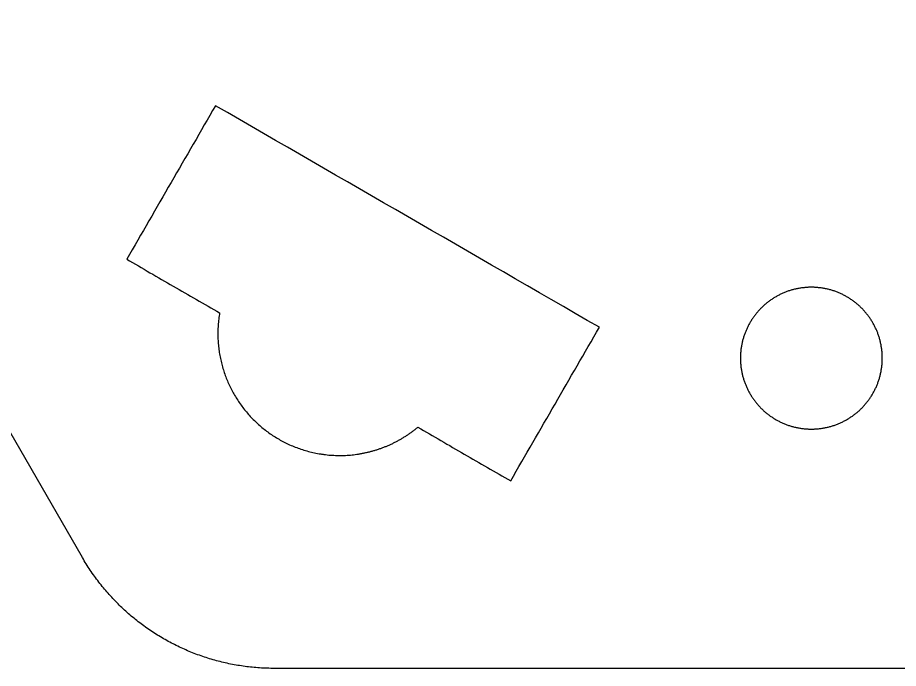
# Model space of a CAD drawing. Extents: x 69 to 228, y 38 to 172.
# Drawn here: x 105.79 to 125.66, y 38.35 to 53.03 of the extents above; entities that cross this region are included whole.
import ezdxf

# ---------------------------------------------------------------- set-up
doc = ezdxf.new("R2010")
doc.units = 0
doc.layers.get('0').update_dxf_attribs({"linetype": 'CONTINUOUS'})

# ---------------------------------------------------------------- blocks, each defined once
blk = doc.blocks.new('BLOCK_8')
at = {"color": 7}
blk.add_open_spline([(116.913, 42.578), (116.913, 42.578), (116.847, 42.616), (116.847, 42.616), (116.847, 42.616), (116.782, 42.653), (116.782, 42.653), (116.782, 42.653), (116.716, 42.691), (116.716, 42.691), (116.716, 42.691), (116.651, 42.729), (116.651, 42.729), (116.651, 42.729), (116.585, 42.767), (116.585, 42.767), (116.585, 42.767), (116.52, 42.805), (116.52, 42.805), (116.52, 42.805), (116.454, 42.842), (116.454, 42.842), (116.454, 42.842), (116.389, 42.88), (116.389, 42.88), (116.389, 42.88), (116.323, 42.918), (116.323, 42.918), (116.323, 42.918), (116.258, 42.956), (116.258, 42.956), (116.258, 42.956), (116.192, 42.994), (116.192, 42.994), (116.192, 42.994), (116.127, 43.031), (116.127, 43.031), (116.127, 43.031), (116.062, 43.069), (116.062, 43.069), (116.062, 43.069), (115.996, 43.107), (115.996, 43.107), (115.996, 43.107), (115.931, 43.145), (115.931, 43.145), (115.931, 43.145), (115.865, 43.183), (115.865, 43.183), (115.865, 43.183), (115.8, 43.22), (115.8, 43.22), (115.8, 43.22), (115.734, 43.258), (115.734, 43.258), (115.734, 43.258), (115.669, 43.296), (115.669, 43.296), (115.669, 43.296), (115.603, 43.334), (115.603, 43.334), (115.603, 43.334), (115.538, 43.372), (115.538, 43.372), (115.538, 43.372), (115.472, 43.409), (115.472, 43.409), (115.472, 43.409), (115.407, 43.447), (115.407, 43.447), (115.407, 43.447), (115.341, 43.485), (115.341, 43.485), (115.341, 43.485), (115.276, 43.523), (115.276, 43.523), (115.276, 43.523), (115.21, 43.561), (115.21, 43.561), (115.21, 43.561), (115.145, 43.598), (115.145, 43.598), (115.145, 43.598), (115.079, 43.636), (115.079, 43.636), (115.079, 43.636), (115.014, 43.674), (115.014, 43.674), (115.014, 43.674), (114.948, 43.712), (114.948, 43.712), (114.948, 43.712), (114.883, 43.75), (114.883, 43.75), (114.883, 43.75), (114.818, 43.787), (114.818, 43.787), (114.798, 43.771), (114.779, 43.756), (114.759, 43.74), (114.739, 43.724), (114.719, 43.709), (114.699, 43.694), (114.679, 43.679), (114.659, 43.665), (114.638, 43.65), (114.618, 43.636), (114.597, 43.622), (114.577, 43.608), (114.556, 43.594), (114.535, 43.581), (114.514, 43.568), (114.493, 43.555), (114.471, 43.542), (114.45, 43.529), (114.429, 43.517), (114.407, 43.504), (114.385, 43.492), (114.364, 43.48), (114.342, 43.469), (114.32, 43.457), (114.298, 43.446), (114.276, 43.435), (114.254, 43.424), (114.231, 43.413), (114.209, 43.403), (114.186, 43.393), (114.164, 43.383), (114.141, 43.373), (114.119, 43.363), (114.096, 43.354), (114.073, 43.345), (114.05, 43.336), (114.027, 43.327), (114.004, 43.318), (113.981, 43.31), (113.958, 43.302), (113.934, 43.294), (113.911, 43.286), (113.887, 43.279), (113.864, 43.271), (113.84, 43.264), (113.817, 43.257), (113.793, 43.251), (113.769, 43.244), (113.746, 43.238), (113.722, 43.232), (113.698, 43.226), (113.674, 43.22), (113.65, 43.215), (113.626, 43.21), (113.602, 43.205), (113.578, 43.2), (113.553, 43.196), (113.529, 43.191), (113.505, 43.187), (113.48, 43.183), (113.456, 43.179), (113.432, 43.176), (113.407, 43.173), (113.383, 43.17), (113.358, 43.167), (113.334, 43.164), (113.309, 43.162), (113.285, 43.16), (113.26, 43.158), (113.235, 43.156), (113.211, 43.155), (113.186, 43.153), (113.161, 43.152), (113.137, 43.152), (113.112, 43.151), (113.087, 43.151), (113.062, 43.15), (113.037, 43.151), (113.013, 43.151), (112.988, 43.151), (112.963, 43.152), (112.938, 43.153), (112.913, 43.154), (112.888, 43.156), (112.863, 43.157), (112.839, 43.159), (112.814, 43.161), (112.789, 43.164), (112.764, 43.166), (112.739, 43.169), (112.714, 43.172), (112.689, 43.175), (112.664, 43.179), (112.64, 43.182), (112.615, 43.186), (112.59, 43.191), (112.543, 43.199), (112.497, 43.208), (112.451, 43.218), (112.405, 43.228), (112.36, 43.24), (112.315, 43.252), (112.271, 43.265), (112.226, 43.278), (112.183, 43.293), (112.139, 43.308), (112.096, 43.323), (112.053, 43.34), (112.011, 43.357), (111.969, 43.374), (111.927, 43.393), (111.886, 43.411), (111.845, 43.431), (111.805, 43.451), (111.765, 43.472), (111.725, 43.493), (111.687, 43.516), (111.648, 43.538), (111.609, 43.561), (111.572, 43.586), (111.534, 43.61), (111.497, 43.635), (111.461, 43.661), (111.425, 43.686), (111.389, 43.713), (111.355, 43.741), (111.32, 43.768), (111.286, 43.796), (111.252, 43.825), (111.219, 43.854), (111.187, 43.884), (111.155, 43.915), (111.123, 43.945), (111.092, 43.977), (111.061, 44.009), (111.031, 44.041), (111.002, 44.073), (110.973, 44.107), (110.944, 44.14), (110.916, 44.174), (110.889, 44.209), (110.862, 44.244), (110.836, 44.279), (110.811, 44.315), (110.785, 44.351), (110.761, 44.387), (110.737, 44.425), (110.714, 44.462), (110.691, 44.499), (110.669, 44.538), (110.647, 44.576), (110.626, 44.615), (110.606, 44.654), (110.586, 44.693), (110.567, 44.733), (110.549, 44.773), (110.531, 44.813), (110.514, 44.854), (110.497, 44.895), (110.481, 44.936), (110.466, 44.978), (110.452, 45.02), (110.438, 45.062), (110.424, 45.104), (110.412, 45.147), (110.4, 45.19), (110.389, 45.233), (110.379, 45.277), (110.368, 45.32), (110.359, 45.364), (110.351, 45.408), (110.343, 45.452), (110.336, 45.497), (110.33, 45.541), (110.325, 45.586), (110.32, 45.631), (110.316, 45.676), (110.312, 45.721), (110.31, 45.767), (110.308, 45.812), (110.307, 45.858), (110.307, 45.904), (110.308, 45.95), (110.309, 45.996), (110.311, 46.042), (110.314, 46.089), (110.317, 46.135), (110.321, 46.181), (110.327, 46.228), (110.333, 46.275), (110.34, 46.321), (110.348, 46.368), (110.348, 46.368), (110.282, 46.406), (110.282, 46.406), (110.282, 46.406), (110.217, 46.444), (110.217, 46.444), (110.217, 46.444), (110.151, 46.482), (110.151, 46.482), (110.151, 46.482), (110.086, 46.519), (110.086, 46.519), (110.086, 46.519), (110.02, 46.557), (110.02, 46.557), (110.02, 46.557), (109.955, 46.595), (109.955, 46.595), (109.955, 46.595), (109.889, 46.633), (109.889, 46.633), (109.889, 46.633), (109.824, 46.671), (109.824, 46.671), (109.824, 46.671), (109.758, 46.708), (109.758, 46.708), (109.758, 46.708), (109.693, 46.746), (109.693, 46.746), (109.693, 46.746), (109.627, 46.784), (109.627, 46.784), (109.627, 46.784), (109.562, 46.822), (109.562, 46.822), (109.562, 46.822), (109.496, 46.86), (109.496, 46.86), (109.496, 46.86), (109.431, 46.897), (109.431, 46.897), (109.431, 46.897), (109.366, 46.935), (109.366, 46.935), (109.366, 46.935), (109.3, 46.973), (109.3, 46.973), (109.3, 46.973), (109.235, 47.011), (109.235, 47.011), (109.235, 47.011), (109.169, 47.049), (109.169, 47.049), (109.169, 47.049), (109.104, 47.086), (109.104, 47.086), (109.104, 47.086), (109.038, 47.124), (109.038, 47.124), (109.038, 47.124), (108.973, 47.162), (108.973, 47.162), (108.973, 47.162), (108.907, 47.2), (108.907, 47.2), (108.907, 47.2), (108.842, 47.238), (108.842, 47.238), (108.842, 47.238), (108.776, 47.275), (108.776, 47.275), (108.776, 47.275), (108.711, 47.313), (108.711, 47.313), (108.711, 47.313), (108.645, 47.351), (108.645, 47.351), (108.645, 47.351), (108.58, 47.389), (108.58, 47.389), (108.58, 47.389), (108.514, 47.427), (108.514, 47.427), (108.514, 47.427), (108.449, 47.464), (108.449, 47.464), (108.449, 47.464), (108.383, 47.502), (108.383, 47.502), (108.383, 47.502), (108.318, 47.54), (108.318, 47.54), (108.318, 47.54), (108.252, 47.578), (108.252, 47.578), (108.252, 47.578), (108.315, 47.686), (108.315, 47.686), (108.315, 47.686), (108.377, 47.794), (108.377, 47.794), (108.377, 47.794), (108.44, 47.903), (108.44, 47.903), (108.44, 47.903), (108.502, 48.011), (108.502, 48.011), (108.502, 48.011), (108.565, 48.119), (108.565, 48.119), (108.565, 48.119), (108.627, 48.227), (108.627, 48.227), (108.627, 48.227), (108.69, 48.336), (108.69, 48.336), (108.69, 48.336), (108.752, 48.444), (108.752, 48.444), (108.752, 48.444), (108.815, 48.552), (108.815, 48.552), (108.815, 48.552), (108.877, 48.66), (108.877, 48.66), (108.877, 48.66), (108.94, 48.769), (108.94, 48.769), (108.94, 48.769), (109.002, 48.877), (109.002, 48.877), (109.002, 48.877), (109.065, 48.985), (109.065, 48.985), (109.065, 48.985), (109.127, 49.093), (109.127, 49.093), (109.127, 49.093), (109.19, 49.202), (109.19, 49.202), (109.19, 49.202), (109.252, 49.31), (109.252, 49.31), (109.252, 49.31), (109.315, 49.418), (109.315, 49.418), (109.315, 49.418), (109.377, 49.526), (109.377, 49.526), (109.377, 49.526), (109.44, 49.635), (109.44, 49.635), (109.44, 49.635), (109.502, 49.743), (109.502, 49.743), (109.502, 49.743), (109.565, 49.851), (109.565, 49.851), (109.565, 49.851), (109.627, 49.959), (109.627, 49.959), (109.627, 49.959), (109.69, 50.068), (109.69, 50.068), (109.69, 50.068), (109.752, 50.176), (109.752, 50.176), (109.752, 50.176), (109.815, 50.284), (109.815, 50.284), (109.815, 50.284), (109.877, 50.392), (109.877, 50.392), (109.877, 50.392), (109.94, 50.501), (109.94, 50.501), (109.94, 50.501), (110.002, 50.609), (110.002, 50.609), (110.002, 50.609), (110.065, 50.717), (110.065, 50.717), (110.065, 50.717), (110.127, 50.825), (110.127, 50.825), (110.127, 50.825), (110.19, 50.934), (110.19, 50.934), (110.19, 50.934), (110.252, 51.042), (110.252, 51.042), (110.252, 51.042), (110.523, 50.886), (110.523, 50.886), (110.523, 50.886), (110.794, 50.729), (110.794, 50.729), (110.794, 50.729), (111.064, 50.573), (111.064, 50.573), (111.064, 50.573), (111.335, 50.417), (111.335, 50.417), (111.335, 50.417), (111.606, 50.261), (111.606, 50.261), (111.606, 50.261), (111.876, 50.104), (111.876, 50.104), (111.876, 50.104), (112.147, 49.948), (112.147, 49.948), (112.147, 49.948), (112.418, 49.792), (112.418, 49.792), (112.418, 49.792), (112.688, 49.636), (112.688, 49.636), (112.688, 49.636), (112.959, 49.479), (112.959, 49.479), (112.959, 49.479), (113.229, 49.323), (113.229, 49.323), (113.229, 49.323), (113.5, 49.167), (113.5, 49.167), (113.5, 49.167), (113.771, 49.011), (113.771, 49.011), (113.771, 49.011), (114.041, 48.854), (114.041, 48.854), (114.041, 48.854), (114.312, 48.698), (114.312, 48.698), (114.312, 48.698), (114.583, 48.542), (114.583, 48.542), (114.583, 48.542), (114.853, 48.386), (114.853, 48.386), (114.853, 48.386), (115.124, 48.229), (115.124, 48.229), (115.124, 48.229), (115.394, 48.073), (115.394, 48.073), (115.394, 48.073), (115.665, 47.917), (115.665, 47.917), (115.665, 47.917), (115.936, 47.761), (115.936, 47.761), (115.936, 47.761), (116.206, 47.604), (116.206, 47.604), (116.206, 47.604), (116.477, 47.448), (116.477, 47.448), (116.477, 47.448), (116.748, 47.292), (116.748, 47.292), (116.748, 47.292), (117.018, 47.136), (117.018, 47.136), (117.018, 47.136), (117.289, 46.979), (117.289, 46.979), (117.289, 46.979), (117.56, 46.823), (117.56, 46.823), (117.56, 46.823), (117.83, 46.667), (117.83, 46.667), (117.83, 46.667), (118.101, 46.511), (118.101, 46.511), (118.101, 46.511), (118.371, 46.354), (118.371, 46.354), (118.371, 46.354), (118.642, 46.198), (118.642, 46.198), (118.642, 46.198), (118.913, 46.042), (118.913, 46.042), (118.913, 46.042), (118.85, 45.934), (118.85, 45.934), (118.85, 45.934), (118.788, 45.825), (118.788, 45.825), (118.788, 45.825), (118.725, 45.717), (118.725, 45.717), (118.725, 45.717), (118.663, 45.609), (118.663, 45.609), (118.663, 45.609), (118.6, 45.501), (118.6, 45.501), (118.6, 45.501), (118.538, 45.392), (118.538, 45.392), (118.538, 45.392), (118.475, 45.284), (118.475, 45.284), (118.475, 45.284), (118.413, 45.176), (118.413, 45.176), (118.413, 45.176), (118.35, 45.068), (118.35, 45.068), (118.35, 45.068), (118.288, 44.959), (118.288, 44.959), (118.288, 44.959), (118.225, 44.851), (118.225, 44.851), (118.225, 44.851), (118.163, 44.743), (118.163, 44.743), (118.163, 44.743), (118.1, 44.635), (118.1, 44.635), (118.1, 44.635), (118.038, 44.526), (118.038, 44.526), (118.038, 44.526), (117.975, 44.418), (117.975, 44.418), (117.975, 44.418), (117.913, 44.31), (117.913, 44.31), (117.913, 44.31), (117.85, 44.202), (117.85, 44.202), (117.85, 44.202), (117.788, 44.093), (117.788, 44.093), (117.788, 44.093), (117.725, 43.985), (117.725, 43.985), (117.725, 43.985), (117.663, 43.877), (117.663, 43.877), (117.663, 43.877), (117.6, 43.769), (117.6, 43.769), (117.6, 43.769), (117.538, 43.66), (117.538, 43.66), (117.538, 43.66), (117.475, 43.552), (117.475, 43.552), (117.475, 43.552), (117.413, 43.444), (117.413, 43.444), (117.413, 43.444), (117.35, 43.336), (117.35, 43.336), (117.35, 43.336), (117.288, 43.227), (117.288, 43.227), (117.288, 43.227), (117.225, 43.119), (117.225, 43.119), (117.225, 43.119), (117.163, 43.011), (117.163, 43.011), (117.163, 43.011), (117.1, 42.903), (117.1, 42.903), (117.1, 42.903), (117.038, 42.794), (117.038, 42.794), (117.038, 42.794), (116.975, 42.686), (116.975, 42.686), (116.975, 42.686), (116.913, 42.578), (116.913, 42.578)], degree=3, knots=[0, 0, 0, 0, 1, 1, 1, 2, 2, 2, 3, 3, 3, 4, 4, 4, 5, 5, 5, 6, 6, 6, 7, 7, 7, 8, 8, 8, 9, 9, 9, 10, 10, 10, 11, 11, 11, 12, 12, 12, 13, 13, 13, 14, 14, 14, 15, 15, 15, 16, 16, 16, 17, 17, 17, 18, 18, 18, 19, 19, 19, 20, 20, 20, 21, 21, 21, 22, 22, 22, 23, 23, 23, 24, 24, 24, 25, 25, 25, 26, 26, 26, 27, 27, 27, 28, 28, 28, 29, 29, 29, 30, 30, 30, 31, 31, 31, 32, 32, 32, 33, 33, 33, 34, 34, 34, 35, 35, 35, 36, 36, 36, 37, 37, 37, 38, 38, 38, 39, 39, 39, 40, 40, 40, 41, 41, 41, 42, 42, 42, 43, 43, 43, 44, 44, 44, 45, 45, 45, 46, 46, 46, 47, 47, 47, 48, 48, 48, 49, 49, 49, 50, 50, 50, 51, 51, 51, 52, 52, 52, 53, 53, 53, 54, 54, 54, 55, 55, 55, 56, 56, 56, 57, 57, 57, 58, 58, 58, 59, 59, 59, 60, 60, 60, 61, 61, 61, 62, 62, 62, 63, 63, 63, 64, 64, 64, 65, 65, 65, 66, 66, 66, 67, 67, 67, 68, 68, 68, 69, 69, 69, 70, 70, 70, 71, 71, 71, 72, 72, 72, 73, 73, 73, 74, 74, 74, 75, 75, 75, 76, 76, 76, 77, 77, 77, 78, 78, 78, 79, 79, 79, 80, 80, 80, 81, 81, 81, 82, 82, 82, 83, 83, 83, 84, 84, 84, 85, 85, 85, 86, 86, 86, 87, 87, 87, 88, 88, 88, 89, 89, 89, 90, 90, 90, 91, 91, 91, 92, 92, 92, 93, 93, 93, 94, 94, 94, 95, 95, 95, 96, 96, 96, 97, 97, 97, 98, 98, 98, 99, 99, 99, 100, 100, 100, 101, 101, 101, 102, 102, 102, 103, 103, 103, 104, 104, 104, 105, 105, 105, 106, 106, 106, 107, 107, 107, 108, 108, 108, 109, 109, 109, 110, 110, 110, 111, 111, 111, 112, 112, 112, 113, 113, 113, 114, 114, 114, 115, 115, 115, 116, 116, 116, 117, 117, 117, 118, 118, 118, 119, 119, 119, 120, 120, 120, 121, 121, 121, 122, 122, 122, 123, 123, 123, 124, 124, 124, 125, 125, 125, 126, 126, 126, 127, 127, 127, 128, 128, 128, 129, 129, 129, 130, 130, 130, 131, 131, 131, 132, 132, 132, 133, 133, 133, 134, 134, 134, 135, 135, 135, 136, 136, 136, 137, 137, 137, 138, 138, 138, 139, 139, 139, 140, 140, 140, 141, 141, 141, 142, 142, 142, 143, 143, 143, 144, 144, 144, 145, 145, 145, 146, 146, 146, 147, 147, 147, 148, 148, 148, 149, 149, 149, 150, 150, 150, 151, 151, 151, 152, 152, 152, 153, 153, 153, 154, 154, 154, 155, 155, 155, 156, 156, 156, 157, 157, 157, 158, 158, 158, 159, 159, 159, 160, 160, 160, 161, 161, 161, 162, 162, 162, 163, 163, 163, 164, 164, 164, 165, 165, 165, 166, 166, 166, 167, 167, 167, 168, 168, 168, 169, 169, 169, 170, 170, 170, 171, 171, 171, 172, 172, 172, 173, 173, 173, 174, 174, 174, 175, 175, 175, 176, 176, 176, 177, 177, 177, 178, 178, 178, 179, 179, 179, 180, 180, 180, 181, 181, 181, 182, 182, 182, 183, 183, 183, 184, 184, 184, 185, 185, 185, 186, 186, 186, 187, 187, 187, 188, 188, 188, 189, 189, 189, 190, 190, 190, 191, 191, 191, 192, 192, 192, 193, 193, 193, 194, 194, 194, 195, 195, 195, 196, 196, 196, 197, 197, 197, 198, 198, 198, 199, 199, 199, 200, 200, 200, 201, 201, 201, 202, 202, 202, 203, 203, 203, 204, 204, 204, 205, 205, 205, 206, 206, 206, 207, 207, 207, 208, 208, 208, 209, 209, 209, 210, 210, 210, 211, 211, 211, 212, 212, 212, 213, 213, 213, 214, 214, 214, 215, 215, 215, 216, 216, 216, 217, 217, 217, 218, 218, 218, 219, 219, 219, 220, 220, 220, 221, 221, 221, 222, 222, 222, 223, 223, 223, 224, 224, 224, 224], dxfattribs=at)
blk = doc.blocks.new('BLOCK_26')
at = {"color": 7}
blk.add_open_spline([(188.696, 171.91), (188.696, 171.91), (186.196, 171.91), (186.196, 171.91), (186.196, 171.91), (183.696, 171.91), (183.696, 171.91), (183.696, 171.91), (181.196, 171.91), (181.196, 171.91), (181.196, 171.91), (178.696, 171.91), (178.696, 171.91), (178.696, 171.91), (176.196, 171.91), (176.196, 171.91), (176.196, 171.91), (173.696, 171.91), (173.696, 171.91), (173.696, 171.91), (171.196, 171.91), (171.196, 171.91), (171.196, 171.91), (168.696, 171.91), (168.696, 171.91), (168.696, 171.91), (166.196, 171.91), (166.196, 171.91), (166.196, 171.91), (163.696, 171.91), (163.696, 171.91), (163.696, 171.91), (161.196, 171.91), (161.196, 171.91), (161.196, 171.91), (158.696, 171.91), (158.696, 171.91), (158.696, 171.91), (156.196, 171.91), (156.196, 171.91), (156.196, 171.91), (153.696, 171.91), (153.696, 171.91), (153.696, 171.91), (151.196, 171.91), (151.196, 171.91), (151.196, 171.91), (148.696, 171.91), (148.696, 171.91), (148.696, 171.91), (146.196, 171.91), (146.196, 171.91), (146.196, 171.91), (143.696, 171.91), (143.696, 171.91), (143.696, 171.91), (141.196, 171.91), (141.196, 171.91), (141.196, 171.91), (138.696, 171.91), (138.696, 171.91), (138.696, 171.91), (136.196, 171.91), (136.196, 171.91), (136.196, 171.91), (133.696, 171.91), (133.696, 171.91), (133.696, 171.91), (131.196, 171.91), (131.196, 171.91), (131.196, 171.91), (128.696, 171.91), (128.696, 171.91), (128.696, 171.91), (126.196, 171.91), (126.196, 171.91), (126.196, 171.91), (123.696, 171.91), (123.696, 171.91), (123.696, 171.91), (121.196, 171.91), (121.196, 171.91), (121.196, 171.91), (118.696, 171.91), (118.696, 171.91), (118.696, 171.91), (116.196, 171.91), (116.196, 171.91), (116.196, 171.91), (113.696, 171.91), (113.696, 171.91), (113.696, 171.91), (111.196, 171.91), (111.196, 171.91), (111.196, 171.91), (108.696, 171.91), (108.696, 171.91), (108.64, 171.91), (108.584, 171.909), (108.529, 171.907), (108.473, 171.905), (108.418, 171.902), (108.363, 171.899), (108.307, 171.895), (108.252, 171.89), (108.198, 171.885), (108.143, 171.879), (108.088, 171.873), (108.034, 171.866), (107.979, 171.859), (107.925, 171.85), (107.871, 171.841), (107.817, 171.832), (107.763, 171.822), (107.709, 171.812), (107.656, 171.801), (107.603, 171.789), (107.55, 171.777), (107.497, 171.764), (107.444, 171.751), (107.391, 171.737), (107.339, 171.723), (107.287, 171.708), (107.235, 171.692), (107.183, 171.676), (107.131, 171.659), (107.08, 171.642), (107.029, 171.624), (106.978, 171.606), (106.927, 171.587), (106.876, 171.567), (106.826, 171.547), (106.776, 171.527), (106.726, 171.506), (106.677, 171.484), (106.628, 171.462), (106.578, 171.44), (106.53, 171.417), (106.481, 171.393), (106.433, 171.369), (106.385, 171.344), (106.337, 171.319), (106.29, 171.293), (106.243, 171.267), (106.196, 171.24), (106.149, 171.213), (106.103, 171.185), (106.057, 171.157), (106.011, 171.128), (105.966, 171.099), (105.921, 171.069), (105.876, 171.039), (105.832, 171.008), (105.788, 170.977), (105.744, 170.946), (105.7, 170.914), (105.657, 170.881), (105.614, 170.848), (105.572, 170.814), (105.53, 170.78), (105.488, 170.746), (105.447, 170.711), (105.406, 170.675), (105.365, 170.639), (105.325, 170.603), (105.285, 170.566), (105.246, 170.529), (105.206, 170.491), (105.168, 170.453), (105.129, 170.415), (105.091, 170.376), (105.054, 170.336), (105.017, 170.296), (104.98, 170.256), (104.944, 170.215), (104.908, 170.174), (104.872, 170.132), (104.837, 170.09), (104.803, 170.048), (104.768, 170.005), (104.735, 169.961), (104.701, 169.918), (104.669, 169.874), (104.636, 169.829), (104.604, 169.784), (104.573, 169.739), (104.542, 169.693), (104.511, 169.647), (104.481, 169.6), (104.452, 169.553), (104.422, 169.506), (104.394, 169.458), (104.366, 169.41), (104.366, 169.41), (103.296, 167.557), (103.296, 167.557), (103.296, 167.557), (102.227, 165.705), (102.227, 165.705), (102.227, 165.705), (101.157, 163.852), (101.157, 163.852), (101.157, 163.852), (100.087, 162), (100.087, 162), (100.087, 162), (99.018, 160.147), (99.018, 160.147), (99.018, 160.147), (97.948, 158.294), (97.948, 158.294), (97.948, 158.294), (96.879, 156.442), (96.879, 156.442), (96.879, 156.442), (95.809, 154.589), (95.809, 154.589), (95.809, 154.589), (94.74, 152.737), (94.74, 152.737), (94.74, 152.737), (93.67, 150.884), (93.67, 150.884), (93.67, 150.884), (92.6, 149.032), (92.6, 149.032), (92.6, 149.032), (91.531, 147.179), (91.531, 147.179), (91.531, 147.179), (90.461, 145.326), (90.461, 145.326), (90.461, 145.326), (89.392, 143.474), (89.392, 143.474), (89.392, 143.474), (88.322, 141.621), (88.322, 141.621), (88.322, 141.621), (87.252, 139.769), (87.252, 139.769), (87.252, 139.769), (86.183, 137.916), (86.183, 137.916), (86.183, 137.916), (85.113, 136.064), (85.113, 136.064), (85.113, 136.064), (84.044, 134.211), (84.044, 134.211), (84.044, 134.211), (82.974, 132.359), (82.974, 132.359), (82.974, 132.359), (81.905, 130.506), (81.905, 130.506), (81.905, 130.506), (80.835, 128.653), (80.835, 128.653), (80.835, 128.653), (79.765, 126.801), (79.765, 126.801), (79.765, 126.801), (78.696, 124.948), (78.696, 124.948), (78.696, 124.948), (77.626, 123.096), (77.626, 123.096), (77.626, 123.096), (76.557, 121.243), (76.557, 121.243), (76.557, 121.243), (75.487, 119.391), (75.487, 119.391), (75.487, 119.391), (74.418, 117.538), (74.418, 117.538), (74.418, 117.538), (73.348, 115.685), (73.348, 115.685), (73.348, 115.685), (72.278, 113.833), (72.278, 113.833), (72.278, 113.833), (71.209, 111.98), (71.209, 111.98), (71.209, 111.98), (70.139, 110.128), (70.139, 110.128), (70.111, 110.079), (70.084, 110.031), (70.058, 109.982), (70.032, 109.933), (70.007, 109.883), (69.982, 109.834), (69.958, 109.784), (69.934, 109.734), (69.912, 109.684), (69.889, 109.634), (69.867, 109.583), (69.846, 109.532), (69.825, 109.481), (69.805, 109.43), (69.786, 109.379), (69.767, 109.328), (69.748, 109.276), (69.731, 109.224), (69.714, 109.173), (69.697, 109.121), (69.681, 109.069), (69.666, 109.016), (69.651, 108.964), (69.637, 108.911), (69.623, 108.859), (69.61, 108.806), (69.598, 108.753), (69.585, 108.7), (69.574, 108.647), (69.564, 108.594), (69.553, 108.541), (69.543, 108.488), (69.535, 108.434), (69.526, 108.381), (69.518, 108.327), (69.511, 108.274), (69.504, 108.22), (69.498, 108.167), (69.493, 108.113), (69.488, 108.059), (69.483, 108.005), (69.48, 107.951), (69.476, 107.897), (69.474, 107.844), (69.472, 107.79), (69.47, 107.736), (69.469, 107.682), (69.469, 107.628), (69.469, 107.574), (69.47, 107.52), (69.472, 107.466), (69.474, 107.412), (69.476, 107.358), (69.48, 107.304), (69.483, 107.25), (69.488, 107.197), (69.493, 107.143), (69.498, 107.089), (69.504, 107.035), (69.511, 106.982), (69.518, 106.928), (69.526, 106.875), (69.535, 106.821), (69.543, 106.768), (69.553, 106.715), (69.564, 106.661), (69.574, 106.608), (69.585, 106.555), (69.598, 106.502), (69.61, 106.449), (69.623, 106.397), (69.637, 106.344), (69.651, 106.292), (69.666, 106.239), (69.681, 106.187), (69.697, 106.135), (69.714, 106.083), (69.731, 106.031), (69.748, 105.979), (69.767, 105.928), (69.786, 105.876), (69.805, 105.825), (69.825, 105.774), (69.846, 105.723), (69.867, 105.673), (69.889, 105.622), (69.912, 105.572), (69.934, 105.521), (69.958, 105.472), (69.982, 105.422), (70.007, 105.372), (70.032, 105.323), (70.058, 105.274), (70.084, 105.225), (70.111, 105.176), (70.139, 105.128), (70.139, 105.128), (71.299, 103.119), (71.299, 103.119), (71.299, 103.119), (72.459, 101.11), (72.459, 101.11), (72.459, 101.11), (73.619, 99.101), (73.619, 99.101), (73.619, 99.101), (74.778, 97.093), (74.778, 97.093), (74.778, 97.093), (75.938, 95.084), (75.938, 95.084), (75.938, 95.084), (77.098, 93.075), (77.098, 93.075), (77.098, 93.075), (78.258, 91.066), (78.258, 91.066), (78.258, 91.066), (79.418, 89.057), (79.418, 89.057), (79.418, 89.057), (80.577, 87.048), (80.577, 87.048), (80.577, 87.048), (81.737, 85.04), (81.737, 85.04), (81.737, 85.04), (82.897, 83.031), (82.897, 83.031), (82.897, 83.031), (84.057, 81.022), (84.057, 81.022), (84.057, 81.022), (85.216, 79.013), (85.216, 79.013), (85.216, 79.013), (86.376, 77.004), (86.376, 77.004), (86.376, 77.004), (87.536, 74.996), (87.536, 74.996), (87.536, 74.996), (88.696, 72.987), (88.696, 72.987), (88.696, 72.987), (89.856, 70.978), (89.856, 70.978), (89.856, 70.978), (91.015, 68.969), (91.015, 68.969), (91.015, 68.969), (92.175, 66.96), (92.175, 66.96), (92.175, 66.96), (93.335, 64.952), (93.335, 64.952), (93.335, 64.952), (94.495, 62.943), (94.495, 62.943), (94.495, 62.943), (95.655, 60.934), (95.655, 60.934), (95.655, 60.934), (96.814, 58.925), (96.814, 58.925), (96.814, 58.925), (97.974, 56.916), (97.974, 56.916), (97.974, 56.916), (99.134, 54.907), (99.134, 54.907), (99.134, 54.907), (100.294, 52.899), (100.294, 52.899), (100.294, 52.899), (101.454, 50.89), (101.454, 50.89), (101.454, 50.89), (102.613, 48.881), (102.613, 48.881), (102.613, 48.881), (103.773, 46.872), (103.773, 46.872), (103.773, 46.872), (104.933, 44.863), (104.933, 44.863), (104.933, 44.863), (106.093, 42.855), (106.093, 42.855), (106.093, 42.855), (107.252, 40.846), (107.252, 40.846), (107.28, 40.797), (107.309, 40.75), (107.338, 40.702), (107.368, 40.655), (107.398, 40.609), (107.429, 40.563), (107.459, 40.517), (107.491, 40.471), (107.523, 40.427), (107.555, 40.382), (107.588, 40.338), (107.622, 40.294), (107.655, 40.251), (107.689, 40.208), (107.724, 40.165), (107.759, 40.123), (107.795, 40.082), (107.831, 40.041), (107.867, 40), (107.903, 39.959), (107.941, 39.92), (107.978, 39.88), (108.016, 39.841), (108.055, 39.802), (108.093, 39.764), (108.132, 39.726), (108.172, 39.689), (108.212, 39.652), (108.252, 39.616), (108.293, 39.58), (108.334, 39.545), (108.375, 39.51), (108.417, 39.476), (108.459, 39.441), (108.501, 39.408), (108.544, 39.375), (108.587, 39.342), (108.63, 39.31), (108.674, 39.279), (108.718, 39.247), (108.763, 39.216), (108.808, 39.186), (108.853, 39.157), (108.898, 39.127), (108.944, 39.099), (108.99, 39.07), (109.036, 39.043), (109.083, 39.016), (109.129, 38.989), (109.176, 38.962), (109.224, 38.937), (109.272, 38.912), (109.32, 38.887), (109.368, 38.863), (109.416, 38.839), (109.465, 38.816), (109.514, 38.794), (109.564, 38.771), (109.613, 38.75), (109.663, 38.729), (109.713, 38.708), (109.763, 38.688), (109.814, 38.669), (109.864, 38.65), (109.915, 38.632), (109.967, 38.614), (110.018, 38.596), (110.07, 38.58), (110.121, 38.564), (110.173, 38.548), (110.226, 38.533), (110.278, 38.519), (110.33, 38.505), (110.383, 38.491), (110.436, 38.479), (110.489, 38.466), (110.543, 38.455), (110.596, 38.444), (110.65, 38.433), (110.704, 38.423), (110.758, 38.414), (110.812, 38.405), (110.866, 38.397), (110.92, 38.39), (110.975, 38.382), (111.029, 38.376), (111.084, 38.371), (111.139, 38.365), (111.194, 38.361), (111.249, 38.357), (111.305, 38.353), (111.36, 38.35), (111.416, 38.349), (111.471, 38.347), (111.527, 38.346), (111.583, 38.346), (111.583, 38.346), (113.902, 38.346), (113.902, 38.346), (113.902, 38.346), (116.222, 38.346), (116.222, 38.346), (116.222, 38.346), (118.541, 38.346), (118.541, 38.346), (118.541, 38.346), (120.861, 38.346), (120.861, 38.346), (120.861, 38.346), (123.18, 38.346), (123.18, 38.346), (123.18, 38.346), (125.5, 38.346), (125.5, 38.346), (125.5, 38.346), (127.82, 38.346), (127.82, 38.346), (127.82, 38.346), (130.139, 38.346), (130.139, 38.346), (130.139, 38.346), (132.459, 38.346), (132.459, 38.346), (132.459, 38.346), (134.778, 38.346), (134.778, 38.346), (134.778, 38.346), (137.098, 38.346), (137.098, 38.346), (137.098, 38.346), (139.418, 38.346), (139.418, 38.346), (139.418, 38.346), (141.737, 38.346), (141.737, 38.346), (141.737, 38.346), (144.057, 38.346), (144.057, 38.346), (144.057, 38.346), (146.376, 38.346), (146.376, 38.346), (146.376, 38.346), (148.696, 38.346), (148.696, 38.346), (148.696, 38.346), (151.015, 38.346), (151.015, 38.346), (151.015, 38.346), (153.335, 38.346), (153.335, 38.346), (153.335, 38.346), (155.655, 38.346), (155.655, 38.346), (155.655, 38.346), (157.974, 38.346), (157.974, 38.346), (157.974, 38.346), (160.294, 38.346), (160.294, 38.346), (160.294, 38.346), (162.613, 38.346), (162.613, 38.346), (162.613, 38.346), (164.933, 38.346), (164.933, 38.346), (164.933, 38.346), (167.252, 38.346), (167.252, 38.346), (167.252, 38.346), (169.572, 38.346), (169.572, 38.346), (169.572, 38.346), (171.892, 38.346), (171.892, 38.346), (171.892, 38.346), (174.211, 38.346), (174.211, 38.346), (174.211, 38.346), (176.531, 38.346), (176.531, 38.346), (176.531, 38.346), (178.85, 38.346), (178.85, 38.346), (178.85, 38.346), (181.17, 38.346), (181.17, 38.346), (181.17, 38.346), (183.49, 38.346), (183.49, 38.346), (183.49, 38.346), (185.809, 38.346), (185.809, 38.346), (185.865, 38.346), (185.921, 38.347), (185.976, 38.349), (186.032, 38.35), (186.087, 38.353), (186.142, 38.357), (186.197, 38.361), (186.253, 38.365), (186.307, 38.371), (186.362, 38.376), (186.417, 38.382), (186.471, 38.39), (186.526, 38.397), (186.58, 38.405), (186.634, 38.414), (186.688, 38.423), (186.742, 38.433), (186.795, 38.444), (186.849, 38.455), (186.902, 38.466), (186.955, 38.479), (187.008, 38.491), (187.061, 38.505), (187.114, 38.519), (187.166, 38.533), (187.218, 38.548), (187.27, 38.564), (187.322, 38.58), (187.374, 38.596), (187.425, 38.614), (187.476, 38.632), (187.527, 38.65), (187.578, 38.669), (187.628, 38.688), (187.679, 38.708), (187.729, 38.729), (187.779, 38.75), (187.828, 38.771), (187.877, 38.794), (187.926, 38.816), (187.975, 38.839), (188.024, 38.863), (188.072, 38.887), (188.12, 38.912), (188.168, 38.937), (188.215, 38.962), (188.262, 38.989), (188.309, 39.016), (188.356, 39.043), (188.402, 39.07), (188.448, 39.099), (188.494, 39.127), (188.539, 39.157), (188.584, 39.186), (188.629, 39.216), (188.673, 39.247), (188.717, 39.279), (188.761, 39.31), (188.805, 39.342), (188.848, 39.375), (188.891, 39.408), (188.933, 39.441), (188.975, 39.476), (189.017, 39.51), (189.058, 39.545), (189.099, 39.58), (189.14, 39.616), (189.18, 39.652), (189.22, 39.689), (189.259, 39.726), (189.298, 39.764), (189.337, 39.802), (189.376, 39.841), (189.414, 39.88), (189.451, 39.92), (189.488, 39.959), (189.525, 40), (189.561, 40.041), (189.597, 40.082), (189.633, 40.123), (189.667, 40.165), (189.702, 40.208), (189.736, 40.251), (189.77, 40.294), (189.804, 40.338), (189.836, 40.382), (189.869, 40.427), (189.901, 40.471), (189.932, 40.517), (189.963, 40.563), (189.994, 40.609), (190.024, 40.655), (190.053, 40.702), (190.083, 40.75), (190.111, 40.797), (190.139, 40.846), (190.139, 40.846), (191.299, 42.855), (191.299, 42.855), (191.299, 42.855), (192.459, 44.863), (192.459, 44.863), (192.459, 44.863), (193.619, 46.872), (193.619, 46.872), (193.619, 46.872), (194.778, 48.881), (194.778, 48.881), (194.778, 48.881), (195.938, 50.89), (195.938, 50.89), (195.938, 50.89), (197.098, 52.899), (197.098, 52.899), (197.098, 52.899), (198.258, 54.907), (198.258, 54.907), (198.258, 54.907), (199.418, 56.916), (199.418, 56.916), (199.418, 56.916), (200.577, 58.925), (200.577, 58.925), (200.577, 58.925), (201.737, 60.934), (201.737, 60.934), (201.737, 60.934), (202.897, 62.943), (202.897, 62.943), (202.897, 62.943), (204.057, 64.952), (204.057, 64.952), (204.057, 64.952), (205.216, 66.96), (205.216, 66.96), (205.216, 66.96), (206.376, 68.969), (206.376, 68.969), (206.376, 68.969), (207.536, 70.978), (207.536, 70.978), (207.536, 70.978), (208.696, 72.987), (208.696, 72.987), (208.696, 72.987), (209.856, 74.996), (209.856, 74.996), (209.856, 74.996), (211.015, 77.004), (211.015, 77.004), (211.015, 77.004), (212.175, 79.013), (212.175, 79.013), (212.175, 79.013), (213.335, 81.022), (213.335, 81.022), (213.335, 81.022), (214.495, 83.031), (214.495, 83.031), (214.495, 83.031), (215.655, 85.04), (215.655, 85.04), (215.655, 85.04), (216.814, 87.048), (216.814, 87.048), (216.814, 87.048), (217.974, 89.057), (217.974, 89.057), (217.974, 89.057), (219.134, 91.066), (219.134, 91.066), (219.134, 91.066), (220.294, 93.075), (220.294, 93.075), (220.294, 93.075), (221.454, 95.084), (221.454, 95.084), (221.454, 95.084), (222.613, 97.093), (222.613, 97.093), (222.613, 97.093), (223.773, 99.101), (223.773, 99.101), (223.773, 99.101), (224.933, 101.11), (224.933, 101.11), (224.933, 101.11), (226.093, 103.119), (226.093, 103.119), (226.093, 103.119), (227.252, 105.128), (227.252, 105.128), (227.28, 105.176), (227.307, 105.225), (227.334, 105.274), (227.36, 105.323), (227.385, 105.372), (227.409, 105.422), (227.434, 105.472), (227.457, 105.521), (227.48, 105.572), (227.503, 105.622), (227.525, 105.673), (227.546, 105.723), (227.566, 105.774), (227.587, 105.825), (227.606, 105.876), (227.625, 105.928), (227.643, 105.979), (227.661, 106.031), (227.678, 106.083), (227.695, 106.135), (227.71, 106.187), (227.726, 106.239), (227.741, 106.292), (227.755, 106.344), (227.769, 106.397), (227.782, 106.449), (227.794, 106.502), (227.806, 106.555), (227.818, 106.608), (227.828, 106.661), (227.839, 106.715), (227.848, 106.768), (227.857, 106.821), (227.866, 106.875), (227.873, 106.928), (227.88, 106.982), (227.887, 107.035), (227.894, 107.089), (227.899, 107.143), (227.904, 107.197), (227.908, 107.25), (227.912, 107.304), (227.915, 107.358), (227.918, 107.412), (227.92, 107.466), (227.921, 107.52), (227.922, 107.574), (227.922, 107.628), (227.922, 107.682), (227.921, 107.736), (227.92, 107.79), (227.918, 107.844), (227.915, 107.897), (227.912, 107.951), (227.908, 108.005), (227.904, 108.059), (227.899, 108.113), (227.894, 108.167), (227.887, 108.22), (227.88, 108.274), (227.873, 108.327), (227.866, 108.381), (227.857, 108.434), (227.848, 108.488), (227.839, 108.541), (227.828, 108.594), (227.818, 108.647), (227.806, 108.7), (227.794, 108.753), (227.782, 108.806), (227.769, 108.859), (227.755, 108.911), (227.741, 108.964), (227.726, 109.016), (227.71, 109.069), (227.695, 109.121), (227.678, 109.173), (227.661, 109.224), (227.643, 109.276), (227.625, 109.328), (227.606, 109.379), (227.587, 109.43), (227.566, 109.481), (227.546, 109.532), (227.525, 109.583), (227.503, 109.634), (227.48, 109.684), (227.457, 109.734), (227.434, 109.784), (227.409, 109.834), (227.385, 109.883), (227.36, 109.933), (227.334, 109.982), (227.307, 110.031), (227.28, 110.079), (227.252, 110.128), (227.252, 110.128), (226.183, 111.98), (226.183, 111.98), (226.183, 111.98), (225.113, 113.833), (225.113, 113.833), (225.113, 113.833), (224.044, 115.685), (224.044, 115.685), (224.044, 115.685), (222.974, 117.538), (222.974, 117.538), (222.974, 117.538), (221.905, 119.391), (221.905, 119.391), (221.905, 119.391), (220.835, 121.243), (220.835, 121.243), (220.835, 121.243), (219.765, 123.096), (219.765, 123.096), (219.765, 123.096), (218.696, 124.948), (218.696, 124.948), (218.696, 124.948), (217.626, 126.801), (217.626, 126.801), (217.626, 126.801), (216.557, 128.653), (216.557, 128.653), (216.557, 128.653), (215.487, 130.506), (215.487, 130.506), (215.487, 130.506), (214.418, 132.359), (214.418, 132.359), (214.418, 132.359), (213.348, 134.211), (213.348, 134.211), (213.348, 134.211), (212.278, 136.064), (212.278, 136.064), (212.278, 136.064), (211.209, 137.916), (211.209, 137.916), (211.209, 137.916), (210.139, 139.769), (210.139, 139.769), (210.139, 139.769), (209.07, 141.621), (209.07, 141.621), (209.07, 141.621), (208, 143.474), (208, 143.474), (208, 143.474), (206.93, 145.326), (206.93, 145.326), (206.93, 145.326), (205.861, 147.179), (205.861, 147.179), (205.861, 147.179), (204.791, 149.032), (204.791, 149.032), (204.791, 149.032), (203.722, 150.884), (203.722, 150.884), (203.722, 150.884), (202.652, 152.737), (202.652, 152.737), (202.652, 152.737), (201.583, 154.589), (201.583, 154.589), (201.583, 154.589), (200.513, 156.442), (200.513, 156.442), (200.513, 156.442), (199.443, 158.294), (199.443, 158.294), (199.443, 158.294), (198.374, 160.147), (198.374, 160.147), (198.374, 160.147), (197.304, 162), (197.304, 162), (197.304, 162), (196.235, 163.852), (196.235, 163.852), (196.235, 163.852), (195.165, 165.705), (195.165, 165.705), (195.165, 165.705), (194.096, 167.557), (194.096, 167.557), (194.096, 167.557), (193.026, 169.41), (193.026, 169.41), (192.998, 169.458), (192.969, 169.506), (192.94, 169.553), (192.911, 169.6), (192.881, 169.647), (192.85, 169.693), (192.819, 169.739), (192.787, 169.784), (192.755, 169.829), (192.723, 169.874), (192.69, 169.918), (192.657, 169.961), (192.623, 170.005), (192.589, 170.048), (192.554, 170.09), (192.519, 170.132), (192.484, 170.174), (192.448, 170.215), (192.412, 170.256), (192.375, 170.296), (192.338, 170.336), (192.3, 170.376), (192.262, 170.415), (192.224, 170.453), (192.185, 170.491), (192.146, 170.529), (192.106, 170.566), (192.067, 170.603), (192.026, 170.639), (191.986, 170.675), (191.945, 170.711), (191.904, 170.746), (191.862, 170.78), (191.82, 170.814), (191.777, 170.848), (191.734, 170.881), (191.691, 170.914), (191.648, 170.946), (191.604, 170.977), (191.56, 171.008), (191.516, 171.039), (191.471, 171.069), (191.426, 171.099), (191.381, 171.128), (191.335, 171.157), (191.289, 171.185), (191.243, 171.213), (191.196, 171.24), (191.149, 171.267), (191.102, 171.293), (191.054, 171.319), (191.007, 171.344), (190.959, 171.369), (190.91, 171.393), (190.862, 171.417), (190.813, 171.44), (190.764, 171.462), (190.715, 171.484), (190.665, 171.506), (190.615, 171.527), (190.566, 171.547), (190.515, 171.567), (190.465, 171.587), (190.414, 171.606), (190.363, 171.624), (190.312, 171.642), (190.261, 171.659), (190.209, 171.676), (190.157, 171.692), (190.105, 171.708), (190.053, 171.723), (190, 171.737), (189.948, 171.751), (189.895, 171.764), (189.842, 171.777), (189.789, 171.789), (189.736, 171.801), (189.682, 171.812), (189.629, 171.822), (189.575, 171.832), (189.521, 171.841), (189.467, 171.85), (189.413, 171.859), (189.358, 171.866), (189.304, 171.873), (189.249, 171.879), (189.194, 171.885), (189.139, 171.89), (189.084, 171.895), (189.029, 171.899), (188.974, 171.902), (188.918, 171.905), (188.863, 171.907), (188.807, 171.909), (188.752, 171.91), (188.696, 171.91)], degree=3, knots=[0, 0, 0, 0, 1, 1, 1, 2, 2, 2, 3, 3, 3, 4, 4, 4, 5, 5, 5, 6, 6, 6, 7, 7, 7, 8, 8, 8, 9, 9, 9, 10, 10, 10, 11, 11, 11, 12, 12, 12, 13, 13, 13, 14, 14, 14, 15, 15, 15, 16, 16, 16, 17, 17, 17, 18, 18, 18, 19, 19, 19, 20, 20, 20, 21, 21, 21, 22, 22, 22, 23, 23, 23, 24, 24, 24, 25, 25, 25, 26, 26, 26, 27, 27, 27, 28, 28, 28, 29, 29, 29, 30, 30, 30, 31, 31, 31, 32, 32, 32, 33, 33, 33, 34, 34, 34, 35, 35, 35, 36, 36, 36, 37, 37, 37, 38, 38, 38, 39, 39, 39, 40, 40, 40, 41, 41, 41, 42, 42, 42, 43, 43, 43, 44, 44, 44, 45, 45, 45, 46, 46, 46, 47, 47, 47, 48, 48, 48, 49, 49, 49, 50, 50, 50, 51, 51, 51, 52, 52, 52, 53, 53, 53, 54, 54, 54, 55, 55, 55, 56, 56, 56, 57, 57, 57, 58, 58, 58, 59, 59, 59, 60, 60, 60, 61, 61, 61, 62, 62, 62, 63, 63, 63, 64, 64, 64, 65, 65, 65, 66, 66, 66, 67, 67, 67, 68, 68, 68, 69, 69, 69, 70, 70, 70, 71, 71, 71, 72, 72, 72, 73, 73, 73, 74, 74, 74, 75, 75, 75, 76, 76, 76, 77, 77, 77, 78, 78, 78, 79, 79, 79, 80, 80, 80, 81, 81, 81, 82, 82, 82, 83, 83, 83, 84, 84, 84, 85, 85, 85, 86, 86, 86, 87, 87, 87, 88, 88, 88, 89, 89, 89, 90, 90, 90, 91, 91, 91, 92, 92, 92, 93, 93, 93, 94, 94, 94, 95, 95, 95, 96, 96, 96, 97, 97, 97, 98, 98, 98, 99, 99, 99, 100, 100, 100, 101, 101, 101, 102, 102, 102, 103, 103, 103, 104, 104, 104, 105, 105, 105, 106, 106, 106, 107, 107, 107, 108, 108, 108, 109, 109, 109, 110, 110, 110, 111, 111, 111, 112, 112, 112, 113, 113, 113, 114, 114, 114, 115, 115, 115, 116, 116, 116, 117, 117, 117, 118, 118, 118, 119, 119, 119, 120, 120, 120, 121, 121, 121, 122, 122, 122, 123, 123, 123, 124, 124, 124, 125, 125, 125, 126, 126, 126, 127, 127, 127, 128, 128, 128, 129, 129, 129, 130, 130, 130, 131, 131, 131, 132, 132, 132, 133, 133, 133, 134, 134, 134, 135, 135, 135, 136, 136, 136, 137, 137, 137, 138, 138, 138, 139, 139, 139, 140, 140, 140, 141, 141, 141, 142, 142, 142, 143, 143, 143, 144, 144, 144, 145, 145, 145, 146, 146, 146, 147, 147, 147, 148, 148, 148, 149, 149, 149, 150, 150, 150, 151, 151, 151, 152, 152, 152, 153, 153, 153, 154, 154, 154, 155, 155, 155, 156, 156, 156, 157, 157, 157, 158, 158, 158, 159, 159, 159, 160, 160, 160, 161, 161, 161, 162, 162, 162, 163, 163, 163, 164, 164, 164, 165, 165, 165, 166, 166, 166, 167, 167, 167, 168, 168, 168, 169, 169, 169, 170, 170, 170, 171, 171, 171, 172, 172, 172, 173, 173, 173, 174, 174, 174, 175, 175, 175, 176, 176, 176, 177, 177, 177, 178, 178, 178, 179, 179, 179, 180, 180, 180, 181, 181, 181, 182, 182, 182, 183, 183, 183, 184, 184, 184, 185, 185, 185, 186, 186, 186, 187, 187, 187, 188, 188, 188, 189, 189, 189, 190, 190, 190, 191, 191, 191, 192, 192, 192, 193, 193, 193, 194, 194, 194, 195, 195, 195, 196, 196, 196, 197, 197, 197, 198, 198, 198, 199, 199, 199, 200, 200, 200, 201, 201, 201, 202, 202, 202, 203, 203, 203, 204, 204, 204, 205, 205, 205, 206, 206, 206, 207, 207, 207, 208, 208, 208, 209, 209, 209, 210, 210, 210, 211, 211, 211, 212, 212, 212, 213, 213, 213, 214, 214, 214, 215, 215, 215, 216, 216, 216, 217, 217, 217, 218, 218, 218, 219, 219, 219, 220, 220, 220, 221, 221, 221, 222, 222, 222, 223, 223, 223, 224, 224, 224, 225, 225, 225, 226, 226, 226, 227, 227, 227, 228, 228, 228, 229, 229, 229, 230, 230, 230, 231, 231, 231, 232, 232, 232, 233, 233, 233, 234, 234, 234, 235, 235, 235, 236, 236, 236, 237, 237, 237, 238, 238, 238, 239, 239, 239, 240, 240, 240, 241, 241, 241, 242, 242, 242, 243, 243, 243, 244, 244, 244, 245, 245, 245, 246, 246, 246, 247, 247, 247, 248, 248, 248, 249, 249, 249, 250, 250, 250, 251, 251, 251, 252, 252, 252, 253, 253, 253, 254, 254, 254, 255, 255, 255, 256, 256, 256, 257, 257, 257, 258, 258, 258, 259, 259, 259, 260, 260, 260, 261, 261, 261, 262, 262, 262, 263, 263, 263, 264, 264, 264, 265, 265, 265, 266, 266, 266, 267, 267, 267, 268, 268, 268, 269, 269, 269, 270, 270, 270, 271, 271, 271, 272, 272, 272, 273, 273, 273, 274, 274, 274, 275, 275, 275, 276, 276, 276, 277, 277, 277, 278, 278, 278, 279, 279, 279, 280, 280, 280, 281, 281, 281, 282, 282, 282, 283, 283, 283, 284, 284, 284, 285, 285, 285, 286, 286, 286, 287, 287, 287, 288, 288, 288, 289, 289, 289, 290, 290, 290, 291, 291, 291, 292, 292, 292, 293, 293, 293, 294, 294, 294, 295, 295, 295, 296, 296, 296, 297, 297, 297, 298, 298, 298, 299, 299, 299, 300, 300, 300, 301, 301, 301, 302, 302, 302, 303, 303, 303, 304, 304, 304, 305, 305, 305, 306, 306, 306, 307, 307, 307, 308, 308, 308, 309, 309, 309, 310, 310, 310, 311, 311, 311, 312, 312, 312, 313, 313, 313, 314, 314, 314, 315, 315, 315, 316, 316, 316, 317, 317, 317, 318, 318, 318, 319, 319, 319, 320, 320, 320, 321, 321, 321, 322, 322, 322, 323, 323, 323, 324, 324, 324, 325, 325, 325, 326, 326, 326, 327, 327, 327, 328, 328, 328, 329, 329, 329, 330, 330, 330, 331, 331, 331, 332, 332, 332, 333, 333, 333, 334, 334, 334, 335, 335, 335, 336, 336, 336, 337, 337, 337, 338, 338, 338, 339, 339, 339, 340, 340, 340, 341, 341, 341, 342, 342, 342, 343, 343, 343, 344, 344, 344, 345, 345, 345, 346, 346, 346, 347, 347, 347, 348, 348, 348, 349, 349, 349, 350, 350, 350, 351, 351, 351, 352, 352, 352, 353, 353, 353, 354, 354, 354, 355, 355, 355, 356, 356, 356, 357, 357, 357, 358, 358, 358, 359, 359, 359, 360, 360, 360, 361, 361, 361, 362, 362, 362, 363, 363, 363, 364, 364, 364, 365, 365, 365, 366, 366, 366, 367, 367, 367, 368, 368, 368, 369, 369, 369, 370, 370, 370, 371, 371, 371, 372, 372, 372, 373, 373, 373, 374, 374, 374, 375, 375, 375, 376, 376, 376, 377, 377, 377, 378, 378, 378, 379, 379, 379, 380, 380, 380, 381, 381, 381, 382, 382, 382, 383, 383, 383, 384, 384, 384, 384], dxfattribs=at)
blk = doc.blocks.new('BLOCK_29')
at = {"color": 7}
blk.add_open_spline([(122.096, 45.346), (122.096, 45.373), (122.097, 45.401), (122.098, 45.428), (122.099, 45.455), (122.101, 45.482), (122.104, 45.509), (122.107, 45.536), (122.11, 45.563), (122.114, 45.589), (122.118, 45.616), (122.123, 45.642), (122.128, 45.668), (122.134, 45.694), (122.14, 45.72), (122.146, 45.746), (122.153, 45.771), (122.16, 45.796), (122.168, 45.822), (122.176, 45.847), (122.184, 45.871), (122.193, 45.896), (122.202, 45.92), (122.211, 45.945), (122.222, 45.969), (122.232, 45.992), (122.242, 46.016), (122.254, 46.039), (122.265, 46.063), (122.277, 46.086), (122.289, 46.108), (122.301, 46.131), (122.314, 46.153), (122.327, 46.175), (122.341, 46.197), (122.355, 46.219), (122.369, 46.24), (122.383, 46.262), (122.398, 46.283), (122.414, 46.303), (122.429, 46.324), (122.445, 46.344), (122.461, 46.363), (122.477, 46.383), (122.494, 46.403), (122.511, 46.422), (122.529, 46.44), (122.546, 46.459), (122.564, 46.477), (122.583, 46.495), (122.601, 46.513), (122.62, 46.53), (122.639, 46.547), (122.658, 46.564), (122.678, 46.58), (122.698, 46.597), (122.718, 46.613), (122.739, 46.628), (122.759, 46.643), (122.78, 46.658), (122.801, 46.672), (122.823, 46.687), (122.844, 46.701), (122.866, 46.714), (122.888, 46.727), (122.911, 46.74), (122.933, 46.753), (122.956, 46.765), (122.979, 46.777), (123.002, 46.788), (123.025, 46.799), (123.049, 46.81), (123.073, 46.82), (123.097, 46.83), (123.121, 46.84), (123.146, 46.849), (123.17, 46.858), (123.195, 46.866), (123.22, 46.874), (123.245, 46.882), (123.27, 46.889), (123.296, 46.895), (123.322, 46.902), (123.347, 46.908), (123.373, 46.913), (123.399, 46.919), (123.426, 46.923), (123.452, 46.927), (123.479, 46.931), (123.505, 46.935), (123.532, 46.937), (123.559, 46.94), (123.586, 46.942), (123.613, 46.944), (123.641, 46.945), (123.668, 46.946), (123.696, 46.946), (123.723, 46.946), (123.751, 46.945), (123.778, 46.944), (123.805, 46.942), (123.833, 46.94), (123.859, 46.937), (123.886, 46.935), (123.913, 46.931), (123.939, 46.927), (123.966, 46.923), (123.992, 46.919), (124.018, 46.913), (124.044, 46.908), (124.07, 46.902), (124.096, 46.895), (124.121, 46.889), (124.147, 46.882), (124.172, 46.874), (124.197, 46.866), (124.221, 46.858), (124.246, 46.849), (124.27, 46.84), (124.295, 46.83), (124.319, 46.82), (124.343, 46.81), (124.366, 46.799), (124.389, 46.788), (124.413, 46.777), (124.436, 46.765), (124.458, 46.753), (124.481, 46.74), (124.503, 46.727), (124.525, 46.714), (124.547, 46.701), (124.569, 46.687), (124.59, 46.672), (124.612, 46.658), (124.633, 46.643), (124.653, 46.628), (124.674, 46.613), (124.694, 46.597), (124.714, 46.58), (124.733, 46.564), (124.753, 46.547), (124.772, 46.53), (124.791, 46.513), (124.809, 46.495), (124.827, 46.477), (124.845, 46.459), (124.863, 46.44), (124.88, 46.422), (124.897, 46.403), (124.914, 46.383), (124.93, 46.363), (124.947, 46.344), (124.963, 46.324), (124.978, 46.303), (124.993, 46.283), (125.008, 46.262), (125.023, 46.24), (125.037, 46.219), (125.051, 46.197), (125.064, 46.175), (125.078, 46.153), (125.09, 46.131), (125.103, 46.108), (125.115, 46.086), (125.127, 46.063), (125.138, 46.039), (125.149, 46.016), (125.16, 45.992), (125.17, 45.969), (125.18, 45.945), (125.19, 45.92), (125.199, 45.896), (125.208, 45.871), (125.216, 45.847), (125.224, 45.822), (125.232, 45.796), (125.239, 45.771), (125.245, 45.746), (125.252, 45.72), (125.258, 45.694), (125.263, 45.668), (125.269, 45.642), (125.273, 45.616), (125.277, 45.589), (125.281, 45.563), (125.285, 45.536), (125.288, 45.509), (125.29, 45.482), (125.292, 45.455), (125.294, 45.428), (125.295, 45.401), (125.296, 45.373), (125.296, 45.346), (125.296, 45.318), (125.295, 45.291), (125.294, 45.263), (125.292, 45.236), (125.29, 45.209), (125.288, 45.182), (125.285, 45.155), (125.281, 45.129), (125.277, 45.102), (125.273, 45.076), (125.269, 45.049), (125.263, 45.023), (125.258, 44.997), (125.252, 44.971), (125.245, 44.946), (125.239, 44.92), (125.232, 44.895), (125.224, 44.87), (125.216, 44.845), (125.208, 44.82), (125.199, 44.796), (125.19, 44.771), (125.18, 44.747), (125.17, 44.723), (125.16, 44.699), (125.149, 44.675), (125.138, 44.652), (125.127, 44.629), (125.115, 44.606), (125.103, 44.583), (125.09, 44.56), (125.078, 44.538), (125.064, 44.516), (125.051, 44.494), (125.037, 44.472), (125.023, 44.451), (125.008, 44.43), (124.993, 44.409), (124.978, 44.388), (124.963, 44.368), (124.947, 44.348), (124.93, 44.328), (124.914, 44.308), (124.897, 44.289), (124.88, 44.27), (124.863, 44.251), (124.845, 44.232), (124.827, 44.214), (124.809, 44.196), (124.791, 44.179), (124.772, 44.161), (124.753, 44.144), (124.733, 44.127), (124.714, 44.111), (124.694, 44.095), (124.674, 44.079), (124.653, 44.064), (124.633, 44.048), (124.612, 44.033), (124.59, 44.019), (124.569, 44.005), (124.547, 43.991), (124.525, 43.977), (124.503, 43.964), (124.481, 43.951), (124.458, 43.939), (124.436, 43.927), (124.413, 43.915), (124.389, 43.904), (124.366, 43.892), (124.343, 43.882), (124.319, 43.871), (124.295, 43.861), (124.27, 43.852), (124.246, 43.843), (124.221, 43.834), (124.197, 43.825), (124.172, 43.818), (124.147, 43.81), (124.121, 43.803), (124.096, 43.796), (124.07, 43.79), (124.044, 43.784), (124.018, 43.778), (123.992, 43.773), (123.966, 43.768), (123.939, 43.764), (123.913, 43.76), (123.886, 43.757), (123.859, 43.754), (123.833, 43.751), (123.805, 43.749), (123.778, 43.748), (123.751, 43.746), (123.723, 43.746), (123.696, 43.746), (123.668, 43.746), (123.641, 43.746), (123.613, 43.748), (123.586, 43.749), (123.559, 43.751), (123.532, 43.754), (123.505, 43.757), (123.479, 43.76), (123.452, 43.764), (123.426, 43.768), (123.399, 43.773), (123.373, 43.778), (123.347, 43.784), (123.322, 43.79), (123.296, 43.796), (123.27, 43.803), (123.245, 43.81), (123.22, 43.818), (123.195, 43.825), (123.17, 43.834), (123.146, 43.843), (123.121, 43.852), (123.097, 43.861), (123.073, 43.871), (123.049, 43.882), (123.025, 43.892), (123.002, 43.904), (122.979, 43.915), (122.956, 43.927), (122.933, 43.939), (122.911, 43.951), (122.888, 43.964), (122.866, 43.977), (122.844, 43.991), (122.823, 44.005), (122.801, 44.019), (122.78, 44.033), (122.759, 44.048), (122.739, 44.064), (122.718, 44.079), (122.698, 44.095), (122.678, 44.111), (122.658, 44.127), (122.639, 44.144), (122.62, 44.161), (122.601, 44.179), (122.583, 44.196), (122.564, 44.214), (122.546, 44.232), (122.529, 44.251), (122.511, 44.27), (122.494, 44.289), (122.477, 44.308), (122.461, 44.328), (122.445, 44.348), (122.429, 44.368), (122.414, 44.388), (122.398, 44.409), (122.383, 44.43), (122.369, 44.451), (122.355, 44.472), (122.341, 44.494), (122.327, 44.516), (122.314, 44.538), (122.301, 44.56), (122.289, 44.583), (122.277, 44.606), (122.265, 44.629), (122.254, 44.652), (122.242, 44.675), (122.232, 44.699), (122.222, 44.723), (122.211, 44.747), (122.202, 44.771), (122.193, 44.796), (122.184, 44.82), (122.176, 44.845), (122.168, 44.87), (122.16, 44.895), (122.153, 44.92), (122.146, 44.946), (122.14, 44.971), (122.134, 44.997), (122.128, 45.023), (122.123, 45.049), (122.118, 45.076), (122.114, 45.102), (122.11, 45.129), (122.107, 45.155), (122.104, 45.182), (122.101, 45.209), (122.099, 45.236), (122.098, 45.263), (122.097, 45.291), (122.096, 45.318), (122.096, 45.346), (122.096, 45.346), (122.096, 45.346), (122.096, 45.346), (122.096, 45.346), (122.096, 45.346), (122.096, 45.346), (122.096, 45.346), (122.096, 45.346), (122.096, 45.346), (122.096, 45.346), (122.096, 45.346), (122.096, 45.346), (122.096, 45.346), (122.096, 45.346), (122.096, 45.346), (122.096, 45.346), (122.096, 45.346), (122.096, 45.346), (122.096, 45.346), (122.096, 45.346), (122.096, 45.346), (122.096, 45.346), (122.096, 45.346), (122.096, 45.346), (122.096, 45.346), (122.096, 45.346), (122.096, 45.346), (122.096, 45.346), (122.096, 45.346), (122.096, 45.346), (122.096, 45.346), (122.096, 45.346), (122.096, 45.346), (122.096, 45.346), (122.096, 45.346), (122.096, 45.346), (122.096, 45.346), (122.096, 45.346), (122.096, 45.346), (122.096, 45.346), (122.096, 45.346), (122.096, 45.346), (122.096, 45.346), (122.096, 45.346), (122.096, 45.346), (122.096, 45.346), (122.096, 45.346), (122.096, 45.346), (122.096, 45.346), (122.096, 45.346), (122.096, 45.346), (122.096, 45.346), (122.096, 45.346), (122.096, 45.346), (122.096, 45.346), (122.096, 45.346), (122.096, 45.346), (122.096, 45.346), (122.096, 45.346), (122.096, 45.346), (122.096, 45.346), (122.096, 45.346), (122.096, 45.346), (122.096, 45.346), (122.096, 45.346), (122.096, 45.346), (122.096, 45.346), (122.096, 45.346), (122.096, 45.346), (122.096, 45.346), (122.096, 45.346), (122.096, 45.346), (122.096, 45.346), (122.096, 45.346), (122.096, 45.346), (122.096, 45.346), (122.096, 45.346), (122.096, 45.346), (122.096, 45.346), (122.096, 45.346), (122.096, 45.346), (122.096, 45.346), (122.096, 45.346), (122.096, 45.346), (122.096, 45.346), (122.096, 45.346), (122.096, 45.346), (122.096, 45.346), (122.096, 45.346), (122.096, 45.346), (122.096, 45.346), (122.096, 45.346), (122.096, 45.346), (122.096, 45.346), (122.096, 45.346), (122.096, 45.346)], degree=3, knots=[0, 0, 0, 0, 1, 1, 1, 2, 2, 2, 3, 3, 3, 4, 4, 4, 5, 5, 5, 6, 6, 6, 7, 7, 7, 8, 8, 8, 9, 9, 9, 10, 10, 10, 11, 11, 11, 12, 12, 12, 13, 13, 13, 14, 14, 14, 15, 15, 15, 16, 16, 16, 17, 17, 17, 18, 18, 18, 19, 19, 19, 20, 20, 20, 21, 21, 21, 22, 22, 22, 23, 23, 23, 24, 24, 24, 25, 25, 25, 26, 26, 26, 27, 27, 27, 28, 28, 28, 29, 29, 29, 30, 30, 30, 31, 31, 31, 32, 32, 32, 33, 33, 33, 34, 34, 34, 35, 35, 35, 36, 36, 36, 37, 37, 37, 38, 38, 38, 39, 39, 39, 40, 40, 40, 41, 41, 41, 42, 42, 42, 43, 43, 43, 44, 44, 44, 45, 45, 45, 46, 46, 46, 47, 47, 47, 48, 48, 48, 49, 49, 49, 50, 50, 50, 51, 51, 51, 52, 52, 52, 53, 53, 53, 54, 54, 54, 55, 55, 55, 56, 56, 56, 57, 57, 57, 58, 58, 58, 59, 59, 59, 60, 60, 60, 61, 61, 61, 62, 62, 62, 63, 63, 63, 64, 64, 64, 65, 65, 65, 66, 66, 66, 67, 67, 67, 68, 68, 68, 69, 69, 69, 70, 70, 70, 71, 71, 71, 72, 72, 72, 73, 73, 73, 74, 74, 74, 75, 75, 75, 76, 76, 76, 77, 77, 77, 78, 78, 78, 79, 79, 79, 80, 80, 80, 81, 81, 81, 82, 82, 82, 83, 83, 83, 84, 84, 84, 85, 85, 85, 86, 86, 86, 87, 87, 87, 88, 88, 88, 89, 89, 89, 90, 90, 90, 91, 91, 91, 92, 92, 92, 93, 93, 93, 94, 94, 94, 95, 95, 95, 96, 96, 96, 97, 97, 97, 98, 98, 98, 99, 99, 99, 100, 100, 100, 101, 101, 101, 102, 102, 102, 103, 103, 103, 104, 104, 104, 105, 105, 105, 106, 106, 106, 107, 107, 107, 108, 108, 108, 109, 109, 109, 110, 110, 110, 111, 111, 111, 112, 112, 112, 113, 113, 113, 114, 114, 114, 115, 115, 115, 116, 116, 116, 117, 117, 117, 118, 118, 118, 119, 119, 119, 120, 120, 120, 121, 121, 121, 122, 122, 122, 123, 123, 123, 124, 124, 124, 125, 125, 125, 126, 126, 126, 127, 127, 127, 128, 128, 128, 129, 129, 129, 130, 130, 130, 131, 131, 131, 132, 132, 132, 133, 133, 133, 134, 134, 134, 135, 135, 135, 136, 136, 136, 137, 137, 137, 138, 138, 138, 139, 139, 139, 140, 140, 140, 141, 141, 141, 142, 142, 142, 143, 143, 143, 144, 144, 144, 145, 145, 145, 146, 146, 146, 147, 147, 147, 148, 148, 148, 149, 149, 149, 150, 150, 150, 151, 151, 151, 152, 152, 152, 153, 153, 153, 154, 154, 154, 155, 155, 155, 156, 156, 156, 157, 157, 157, 158, 158, 158, 159, 159, 159, 160, 160, 160, 160], dxfattribs=at)

msp = doc.modelspace()

# ---------------------------------------------------------------- block references
for name in ['BLOCK_26', 'BLOCK_8', 'BLOCK_29']:
    msp.add_blockref(name, (0, 0))

doc.saveas('drawing.dxf')
